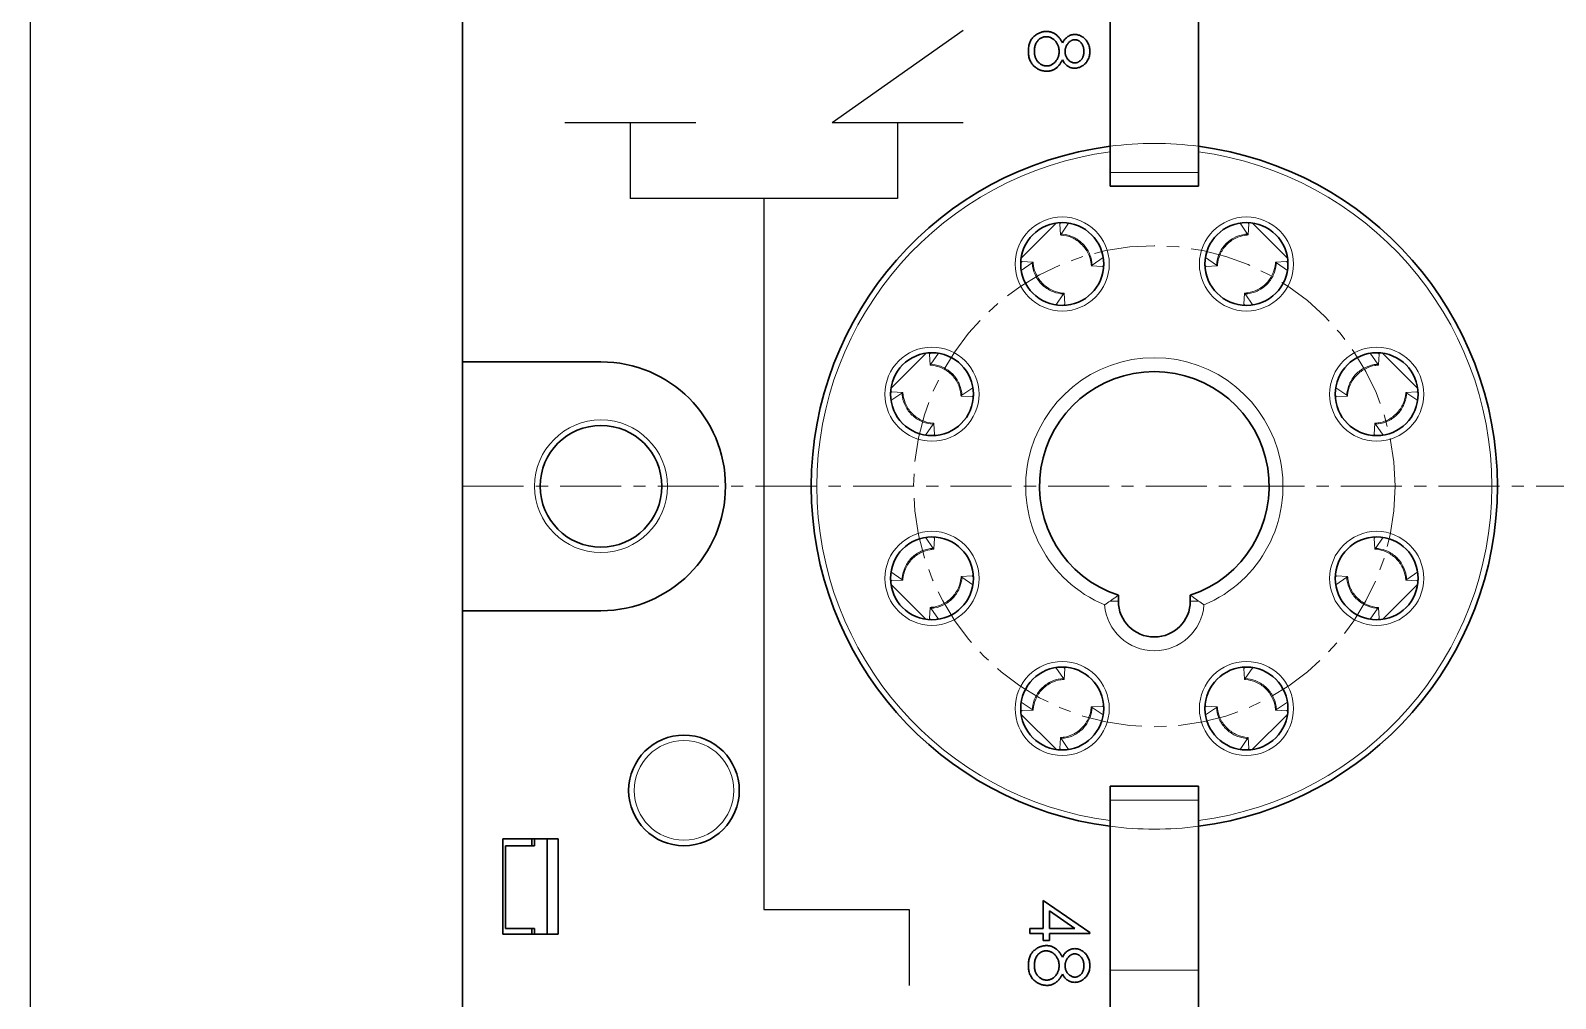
# Model space of a CAD drawing. Header units: millimetres. Extents: x 29 to 409, y 30 to 301.
# Drawn here: x 285.51 to 316.76, y 171.37 to 191.22 of the extents above; entities that cross this region are included whole.
import ezdxf

# ---------------------------------------------------------------- set-up
doc = ezdxf.new("R2010")
doc.units = ezdxf.units.MM
doc.linetypes.add('CENTER', pattern=[2, 1.25, -0.25, 0.25, -0.25])
doc.layers.add('ASHADE', color=7, linetype='Continuous')
for name, color, linetype, lineweight in [('Z_OM_CENTER', 4, 'CENTER', 13), ('Z_OM_OUTLINE', 7, 'Continuous', 30), ('Z_OM_THIN_LINE', 2, 'Continuous', 13)]:
    doc.layers.add(name, color=color, linetype=linetype, lineweight=lineweight)

msp = doc.modelspace()

# ---------------------------------------------------------------- linework, layer by layer
for p, q in [((285.509, 149.516), (285.509, 211.742)), ((297.801, 189.327), (297.801, 187.771)), ((303.279, 189.327), (303.279, 187.771)), ((303.279, 187.771), (297.801, 187.771)), ((300.54, 187.771), (300.54, 173.194)), ((300.54, 173.194), (303.516, 173.194)), ((303.516, 173.194), (303.516, 171.636))]:
    msp.add_line(p, q)
at = {"layer": 'ASHADE', "ltscale": 2}
msp.add_line((304.621, 191.219), (301.937, 189.327), dxfattribs=at)
at = {"layer": 'ASHADE'}
for p, q in [((299.143, 189.327), (296.459, 189.327)), ((304.621, 189.327), (301.937, 189.327))]:
    msp.add_line(p, q, dxfattribs=at)
at = {"layer": 'Z_OM_CENTER'}
msp.add_line((294.366, 181.872), (324.417, 181.872), dxfattribs=at)
msp.add_circle((308.541, 181.872), 4.933, dxfattribs=at)
at = {"layer": 'Z_OM_OUTLINE'}
for p, q in [((307.634, 201.15), (307.634, 188.844)), ((309.448, 188.844), (309.448, 201.15)), ((294.366, 184.424), (294.366, 195.537)), ((307.634, 188.73), (307.634, 188.024)), ((309.448, 188.024), (309.448, 188.73)), ((309.448, 188.024), (307.634, 188.024)), ((294.65, 184.424), (294.366, 184.424)), ((294.366, 184.31), (294.366, 184.424)), ((297.201, 184.424), (294.65, 184.424)), ((294.366, 184.31), (294.366, 179.434)), ((294.366, 179.321), (294.366, 179.434)), ((307.804, 179.637), (307.804, 179.519)), ((309.278, 179.519), (309.278, 179.637)), ((294.366, 179.321), (294.65, 179.321)), ((294.366, 168.207), (294.366, 179.321)), ((294.65, 179.321), (297.201, 179.321)), ((307.634, 175.72), (309.448, 175.72)), ((307.634, 175.72), (307.634, 175.014)), ((309.448, 175.014), (309.448, 175.72)), ((307.634, 174.9), (307.634, 162.594)), ((309.448, 162.594), (309.448, 174.9)), ((295.188, 174.643), (295.188, 172.687)), ((296.322, 174.643), (295.188, 174.643)), ((295.245, 172.8), (295.245, 174.501)), ((295.245, 174.501), (295.84, 174.501)), ((295.784, 174.501), (295.784, 174.643)), ((295.84, 174.501), (295.84, 174.643)), ((296.095, 174.643), (296.095, 172.687)), ((296.322, 172.687), (296.322, 174.643)), ((306.266, 172.806), (306.266, 173.375)), ((306.266, 173.375), (307.22, 172.72)), ((306.911, 172.806), (306.39, 173.164)), ((306.39, 173.164), (306.39, 172.806)), ((295.188, 172.687), (296.322, 172.687)), ((295.84, 172.8), (295.245, 172.8)), ((295.784, 172.687), (295.784, 172.8)), ((295.84, 172.687), (295.84, 172.8)), ((305.99, 172.698), (305.99, 172.806)), ((305.99, 172.806), (306.266, 172.806)), ((306.266, 172.698), (305.99, 172.698)), ((306.266, 172.56), (306.266, 172.698)), ((306.39, 172.56), (306.266, 172.56)), ((306.39, 172.806), (306.911, 172.806)), ((307.22, 172.698), (306.39, 172.698)), ((306.39, 172.698), (306.39, 172.56)), ((307.22, 172.72), (307.22, 172.698))]:
    msp.add_line(p, q, dxfattribs=at)
for centre, radius in [((306.653, 186.43), 0.85), ((310.429, 186.43), 0.85), ((303.984, 183.76), 0.85), ((313.098, 183.76), 0.85), ((297.201, 181.872), 1.247), ((303.984, 179.984), 0.85), ((313.098, 179.984), 0.85), ((306.653, 177.315), 0.85), ((310.429, 177.315), 0.85), ((298.902, 175.635), 1.134)]:
    msp.add_circle(centre, radius, dxfattribs=at)
for centre, radius, start, end in [((308.541, 181.872), 7.031, 97.4137, 262.5863), ((308.541, 181.872), 7.031, 277.4137, 82.5863), ((297.201, 181.872), 2.551, 270, 90), ((308.541, 181.872), 2.353, 288.2554, 251.7446), ((308.541, 179.519), 0.737, 180, 0)]:
    msp.add_arc(centre, radius, start, end, dxfattribs=at)
for points, knots in [([(305.959, 190.794), (305.959, 190.81), (305.96, 190.841), (305.965, 190.887), (305.974, 190.929), (305.987, 190.969), (306.003, 191.006), (306.023, 191.039), (306.047, 191.07), (306.074, 191.097), (306.103, 191.121), (306.133, 191.142), (306.164, 191.159), (306.196, 191.174), (306.228, 191.186), (306.261, 191.194), (306.295, 191.199), (306.318, 191.199), (306.329, 191.2)], [0, 0, 0, 0, 0.078554, 0.152858, 0.223553, 0.290738, 0.355408, 0.418294, 0.48039, 0.543072, 0.604921, 0.664394, 0.721936, 0.778013, 0.833835, 0.888865, 0.944091, 1, 1, 1, 1]), ([(306.326, 191.092), (306.315, 191.091), (306.293, 191.09), (306.262, 191.083), (306.231, 191.071), (306.202, 191.055), (306.175, 191.034), (306.15, 191.009), (306.13, 190.981), (306.112, 190.949), (306.099, 190.914), (306.089, 190.875), (306.083, 190.835), (306.082, 190.807), (306.082, 190.792)], [0, 0, 0, 0, 0.0749255, 0.1491945, 0.2245771, 0.3027299, 0.3823548, 0.4612145, 0.542631, 0.6269606, 0.7143537, 0.8048319, 0.9000909, 1, 1, 1, 1]), ([(306.59, 190.785), (306.589, 190.796), (306.589, 190.817), (306.585, 190.848), (306.579, 190.877), (306.57, 190.905), (306.559, 190.932), (306.546, 190.957), (306.529, 190.981), (306.511, 191.004), (306.491, 191.024), (306.47, 191.043), (306.448, 191.058), (306.425, 191.07), (306.401, 191.08), (306.377, 191.087), (306.351, 191.091), (306.334, 191.092), (306.326, 191.092)], [0, 0, 0, 0, 0.071271, 0.139816, 0.206503, 0.271543, 0.336092, 0.399815, 0.464273, 0.529341, 0.593716, 0.655632, 0.7149, 0.772168, 0.828849, 0.885119, 0.942078, 1, 1, 1, 1]), ([(306.329, 191.2), (306.338, 191.199), (306.354, 191.199), (306.379, 191.196), (306.403, 191.192), (306.426, 191.186), (306.449, 191.178), (306.471, 191.168), (306.493, 191.157), (306.513, 191.144), (306.534, 191.129), (306.553, 191.111), (306.572, 191.092), (306.59, 191.07), (306.609, 191.047), (306.626, 191.021), (306.643, 190.993), (306.653, 190.973), (306.658, 190.963)], [0, 0, 0, 0, 0.0588485, 0.1163054, 0.1726599, 0.2287605, 0.2845557, 0.3407401, 0.3971085, 0.4542808, 0.5127523, 0.573448, 0.6364163, 0.7023888, 0.7715029, 0.844198, 0.9200767, 1, 1, 1, 1]), ([(306.658, 190.963), (306.666, 190.977), (306.68, 191.004), (306.707, 191.04), (306.737, 191.07), (306.769, 191.095), (306.803, 191.114), (306.838, 191.128), (306.875, 191.137), (306.9, 191.138), (306.912, 191.138)], [0, 0, 0, 0, 0.1458763, 0.2820157, 0.410969, 0.5347112, 0.6543962, 0.7701078, 0.884543, 1, 1, 1, 1]), ([(306.911, 191.03), (306.905, 191.03), (306.892, 191.03), (306.874, 191.026), (306.856, 191.02), (306.839, 191.012), (306.822, 191.002), (306.805, 190.99), (306.789, 190.974), (306.774, 190.958), (306.759, 190.939), (306.747, 190.92), (306.737, 190.9), (306.728, 190.879), (306.721, 190.857), (306.716, 190.835), (306.713, 190.812), (306.713, 190.796), (306.713, 190.788)], [0, 0, 0, 0, 0.054576, 0.10785, 0.16217, 0.217474, 0.274475, 0.334804, 0.398034, 0.465249, 0.53341, 0.600034, 0.665926, 0.731025, 0.796839, 0.863262, 0.930816, 1, 1, 1, 1]), ([(307.097, 190.792), (307.097, 190.801), (307.097, 190.817), (307.094, 190.841), (307.09, 190.864), (307.084, 190.886), (307.076, 190.907), (307.067, 190.927), (307.056, 190.946), (307.043, 190.963), (307.029, 190.979), (307.014, 190.993), (306.998, 191.004), (306.982, 191.014), (306.965, 191.021), (306.948, 191.026), (306.929, 191.03), (306.917, 191.03), (306.911, 191.03)], [0, 0, 0, 0, 0.075221, 0.147165, 0.216383, 0.283941, 0.350301, 0.414972, 0.479181, 0.544184, 0.607558, 0.667324, 0.725168, 0.781029, 0.834891, 0.889471, 0.944089, 1, 1, 1, 1]), ([(306.912, 191.138), (306.925, 191.138), (306.951, 191.136), (306.989, 191.127), (307.027, 191.112), (307.064, 191.092), (307.098, 191.067), (307.129, 191.037), (307.156, 191.002), (307.179, 190.964), (307.198, 190.922), (307.211, 190.878), (307.219, 190.833), (307.22, 190.802), (307.22, 190.786)], [0, 0, 0, 0, 0.0740604, 0.1488743, 0.2266737, 0.3081503, 0.3912005, 0.4739748, 0.5583406, 0.6454044, 0.733357, 0.8210873, 0.9092848, 1, 1, 1, 1]), ([(306.091, 190.475), (306.08, 190.485), (306.059, 190.504), (306.032, 190.536), (306.009, 190.572), (305.991, 190.61), (305.976, 190.652), (305.966, 190.697), (305.96, 190.744), (305.959, 190.777), (305.959, 190.794)], [0, 0, 0, 0, 0.119283, 0.237093, 0.354796, 0.474576, 0.59746, 0.724926, 0.858883, 1, 1, 1, 1]), ([(306.082, 190.792), (306.082, 190.781), (306.082, 190.759), (306.086, 190.727), (306.092, 190.697), (306.1, 190.669), (306.111, 190.642), (306.124, 190.617), (306.14, 190.594), (306.158, 190.573), (306.177, 190.554), (306.198, 190.537), (306.219, 190.523), (306.241, 190.512), (306.264, 190.503), (306.287, 190.496), (306.312, 190.492), (306.329, 190.492), (306.337, 190.492)], [0, 0, 0, 0, 0.076539, 0.149123, 0.218771, 0.28534, 0.350781, 0.414576, 0.477614, 0.540787, 0.602606, 0.662422, 0.720006, 0.775964, 0.831158, 0.886696, 0.942567, 1, 1, 1, 1]), ([(306.337, 190.492), (306.345, 190.492), (306.361, 190.493), (306.385, 190.497), (306.408, 190.503), (306.431, 190.513), (306.453, 190.525), (306.474, 190.54), (306.494, 190.558), (306.513, 190.578), (306.531, 190.6), (306.547, 190.623), (306.56, 190.647), (306.571, 190.673), (306.579, 190.699), (306.585, 190.727), (306.589, 190.756), (306.589, 190.775), (306.59, 190.785)], [0, 0, 0, 0, 0.057334, 0.113052, 0.169164, 0.225971, 0.283742, 0.343364, 0.406235, 0.471713, 0.538317, 0.603371, 0.667636, 0.732253, 0.797026, 0.863062, 0.930364, 1, 1, 1, 1]), ([(306.713, 190.788), (306.713, 190.778), (306.714, 190.758), (306.719, 190.728), (306.728, 190.698), (306.74, 190.671), (306.755, 190.645), (306.773, 190.621), (306.793, 190.601), (306.816, 190.584), (306.84, 190.571), (306.864, 190.561), (306.889, 190.555), (306.905, 190.554), (306.913, 190.553)], [0, 0, 0, 0, 0.089713, 0.178541, 0.266908, 0.356931, 0.445731, 0.530796, 0.614591, 0.698244, 0.779084, 0.855316, 0.928538, 1, 1, 1, 1]), ([(307.22, 190.786), (307.22, 190.771), (307.219, 190.741), (307.211, 190.697), (307.197, 190.654), (307.179, 190.614), (307.156, 190.577), (307.128, 190.543), (307.098, 190.514), (307.063, 190.49), (307.026, 190.47), (306.988, 190.456), (306.949, 190.447), (306.922, 190.446), (306.909, 190.446)], [0, 0, 0, 0, 0.0893862, 0.1762594, 0.2630042, 0.3498012, 0.4354314, 0.5192022, 0.601265, 0.684145, 0.7658684, 0.8449177, 0.9223003, 1, 1, 1, 1]), ([(306.913, 190.553), (306.919, 190.554), (306.93, 190.554), (306.947, 190.557), (306.963, 190.562), (306.979, 190.569), (306.995, 190.577), (307.01, 190.588), (307.026, 190.6), (307.04, 190.614), (307.054, 190.63), (307.065, 190.649), (307.075, 190.668), (307.083, 190.69), (307.09, 190.713), (307.094, 190.738), (307.097, 190.765), (307.097, 190.783), (307.097, 190.792)], [0, 0, 0, 0, 0.050877, 0.100984, 0.151695, 0.202988, 0.255805, 0.311371, 0.368807, 0.430023, 0.492497, 0.556592, 0.622183, 0.690346, 0.761503, 0.836437, 0.915529, 1, 1, 1, 1]), ([(306.339, 190.384), (306.328, 190.384), (306.305, 190.385), (306.271, 190.39), (306.238, 190.396), (306.206, 190.407), (306.176, 190.419), (306.146, 190.435), (306.117, 190.453), (306.1, 190.468), (306.091, 190.475)], [0, 0, 0, 0, 0.128164, 0.253685, 0.377344, 0.500524, 0.6229, 0.745827, 0.871389, 1, 1, 1, 1]), ([(306.658, 190.616), (306.653, 190.606), (306.643, 190.587), (306.627, 190.56), (306.61, 190.535), (306.593, 190.512), (306.575, 190.491), (306.557, 190.472), (306.538, 190.454), (306.519, 190.44), (306.498, 190.426), (306.478, 190.415), (306.456, 190.405), (306.434, 190.398), (306.411, 190.391), (306.388, 190.387), (306.364, 190.385), (306.347, 190.384), (306.339, 190.384)], [0, 0, 0, 0, 0.079014, 0.154585, 0.226862, 0.295893, 0.361596, 0.424657, 0.485332, 0.544011, 0.600974, 0.657857, 0.713988, 0.769479, 0.826138, 0.882891, 0.940704, 1, 1, 1, 1]), ([(306.909, 190.446), (306.896, 190.446), (306.871, 190.447), (306.833, 190.455), (306.799, 190.469), (306.766, 190.488), (306.735, 190.512), (306.707, 190.542), (306.68, 190.577), (306.666, 190.603), (306.658, 190.616)], [0, 0, 0, 0, 0.121933, 0.239469, 0.354795, 0.471503, 0.5923, 0.719236, 0.854858, 1, 1, 1, 1]), ([(307.634, 188.844), (307.634, 188.844), (307.634, 188.832), (307.634, 188.789), (307.634, 188.76), (307.634, 188.73)], [0, 0, 0, 0, 0.5, 0.5, 1, 1, 1, 1]), ([(309.448, 188.73), (309.448, 188.76), (309.448, 188.789), (309.448, 188.832), (309.448, 188.844), (309.448, 188.844)], [0, 0, 0, 0, 0.5, 0.5, 1, 1, 1, 1]), ([(307.634, 175.014), (307.634, 174.984), (307.634, 174.955), (307.634, 174.913), (307.634, 174.9), (307.634, 174.9)], [0, 0, 0, 0, 0.5, 0.5, 1, 1, 1, 1]), ([(309.448, 174.9), (309.448, 174.9), (309.448, 174.913), (309.448, 174.955), (309.448, 174.984), (309.448, 175.014)], [0, 0, 0, 0, 0.5, 0.5, 1, 1, 1, 1]), ([(305.959, 172.046), (305.959, 172.062), (305.96, 172.094), (305.965, 172.139), (305.974, 172.182), (305.987, 172.222), (306.003, 172.258), (306.023, 172.292), (306.047, 172.322), (306.074, 172.349), (306.103, 172.374), (306.133, 172.395), (306.164, 172.412), (306.196, 172.427), (306.228, 172.438), (306.261, 172.446), (306.295, 172.451), (306.318, 172.452), (306.329, 172.452)], [0, 0, 0, 0, 0.078554, 0.152858, 0.223553, 0.290738, 0.355408, 0.418294, 0.48039, 0.543072, 0.604921, 0.664394, 0.721936, 0.778013, 0.833835, 0.888865, 0.944091, 1, 1, 1, 1]), ([(306.326, 172.345), (306.315, 172.344), (306.293, 172.343), (306.262, 172.336), (306.231, 172.324), (306.202, 172.307), (306.175, 172.287), (306.15, 172.262), (306.13, 172.234), (306.112, 172.201), (306.099, 172.166), (306.089, 172.128), (306.083, 172.087), (306.082, 172.059), (306.082, 172.045)], [0, 0, 0, 0, 0.0749255, 0.1491945, 0.2245771, 0.3027299, 0.3823548, 0.4612145, 0.542631, 0.6269606, 0.7143537, 0.8048319, 0.9000909, 1, 1, 1, 1]), ([(306.59, 172.038), (306.589, 172.049), (306.589, 172.07), (306.585, 172.1), (306.579, 172.13), (306.57, 172.158), (306.559, 172.185), (306.546, 172.21), (306.529, 172.234), (306.511, 172.257), (306.491, 172.277), (306.47, 172.295), (306.448, 172.31), (306.425, 172.323), (306.401, 172.332), (306.377, 172.34), (306.351, 172.344), (306.334, 172.344), (306.326, 172.345)], [0, 0, 0, 0, 0.071271, 0.139816, 0.206503, 0.271543, 0.336092, 0.399815, 0.464273, 0.529341, 0.593716, 0.655632, 0.7149, 0.772168, 0.828849, 0.885119, 0.942078, 1, 1, 1, 1]), ([(306.329, 172.452), (306.338, 172.452), (306.354, 172.452), (306.379, 172.449), (306.403, 172.445), (306.426, 172.439), (306.449, 172.431), (306.471, 172.421), (306.493, 172.41), (306.513, 172.396), (306.534, 172.382), (306.553, 172.364), (306.572, 172.345), (306.59, 172.323), (306.609, 172.299), (306.626, 172.273), (306.643, 172.245), (306.653, 172.226), (306.658, 172.215)], [0, 0, 0, 0, 0.0588485, 0.1163054, 0.1726599, 0.2287605, 0.2845557, 0.3407401, 0.3971085, 0.4542808, 0.5127523, 0.573448, 0.6364163, 0.7023888, 0.7715029, 0.844198, 0.9200767, 1, 1, 1, 1]), ([(306.658, 172.215), (306.666, 172.229), (306.68, 172.256), (306.707, 172.292), (306.737, 172.323), (306.769, 172.347), (306.803, 172.367), (306.838, 172.38), (306.875, 172.389), (306.9, 172.39), (306.912, 172.391)], [0, 0, 0, 0, 0.1458763, 0.2820157, 0.410969, 0.5347112, 0.6543962, 0.7701078, 0.884543, 1, 1, 1, 1]), ([(306.911, 172.283), (306.905, 172.283), (306.892, 172.282), (306.874, 172.279), (306.856, 172.273), (306.839, 172.265), (306.822, 172.255), (306.805, 172.242), (306.789, 172.227), (306.774, 172.21), (306.759, 172.192), (306.747, 172.173), (306.737, 172.152), (306.728, 172.132), (306.721, 172.11), (306.716, 172.088), (306.713, 172.064), (306.713, 172.049), (306.713, 172.041)], [0, 0, 0, 0, 0.054576, 0.10785, 0.16217, 0.217474, 0.274475, 0.334804, 0.398034, 0.465249, 0.53341, 0.600034, 0.665926, 0.731025, 0.796839, 0.863262, 0.930816, 1, 1, 1, 1]), ([(307.097, 172.045), (307.097, 172.053), (307.097, 172.07), (307.094, 172.094), (307.09, 172.117), (307.084, 172.139), (307.076, 172.16), (307.067, 172.179), (307.056, 172.198), (307.043, 172.216), (307.029, 172.231), (307.014, 172.245), (306.998, 172.257), (306.982, 172.266), (306.965, 172.274), (306.948, 172.279), (306.929, 172.283), (306.917, 172.283), (306.911, 172.283)], [0, 0, 0, 0, 0.075221, 0.147165, 0.216383, 0.283941, 0.350301, 0.414972, 0.479181, 0.544184, 0.607558, 0.667324, 0.725168, 0.781029, 0.834891, 0.889471, 0.944089, 1, 1, 1, 1]), ([(306.912, 172.391), (306.925, 172.39), (306.951, 172.389), (306.989, 172.38), (307.027, 172.365), (307.064, 172.345), (307.098, 172.32), (307.129, 172.29), (307.156, 172.255), (307.179, 172.216), (307.198, 172.175), (307.211, 172.131), (307.219, 172.086), (307.22, 172.055), (307.22, 172.039)], [0, 0, 0, 0, 0.0740604, 0.1488743, 0.2266737, 0.3081503, 0.3912005, 0.4739748, 0.5583406, 0.6454044, 0.733357, 0.8210873, 0.9092848, 1, 1, 1, 1]), ([(306.091, 171.728), (306.08, 171.737), (306.059, 171.756), (306.032, 171.789), (306.009, 171.824), (305.991, 171.863), (305.976, 171.905), (305.966, 171.949), (305.96, 171.997), (305.959, 172.029), (305.959, 172.046)], [0, 0, 0, 0, 0.1192835, 0.2370929, 0.354796, 0.4745763, 0.5974601, 0.7249262, 0.8588832, 1, 1, 1, 1]), ([(306.082, 172.045), (306.082, 172.034), (306.082, 172.012), (306.086, 171.98), (306.092, 171.95), (306.1, 171.921), (306.111, 171.895), (306.124, 171.87), (306.14, 171.847), (306.158, 171.826), (306.177, 171.807), (306.198, 171.79), (306.219, 171.776), (306.241, 171.765), (306.264, 171.756), (306.287, 171.749), (306.312, 171.745), (306.329, 171.745), (306.337, 171.745)], [0, 0, 0, 0, 0.076539, 0.149123, 0.218771, 0.28534, 0.350781, 0.414576, 0.477614, 0.540787, 0.602606, 0.662422, 0.720006, 0.775964, 0.831158, 0.886696, 0.942567, 1, 1, 1, 1]), ([(306.337, 171.745), (306.345, 171.745), (306.361, 171.745), (306.385, 171.749), (306.408, 171.756), (306.431, 171.766), (306.453, 171.778), (306.474, 171.793), (306.494, 171.81), (306.513, 171.83), (306.531, 171.852), (306.547, 171.875), (306.56, 171.9), (306.571, 171.925), (306.579, 171.952), (306.585, 171.98), (306.589, 172.009), (306.589, 172.028), (306.59, 172.038)], [0, 0, 0, 0, 0.057334, 0.113052, 0.169164, 0.225971, 0.283742, 0.343364, 0.406235, 0.471713, 0.538317, 0.603371, 0.667636, 0.732253, 0.797026, 0.863062, 0.930364, 1, 1, 1, 1]), ([(306.713, 172.041), (306.713, 172.03), (306.714, 172.01), (306.719, 171.98), (306.728, 171.951), (306.74, 171.923), (306.755, 171.897), (306.773, 171.874), (306.793, 171.854), (306.816, 171.837), (306.84, 171.823), (306.864, 171.813), (306.889, 171.807), (306.905, 171.806), (306.913, 171.806)], [0, 0, 0, 0, 0.089713, 0.178541, 0.266908, 0.356931, 0.445731, 0.530796, 0.614591, 0.698244, 0.779084, 0.855316, 0.928538, 1, 1, 1, 1]), ([(307.22, 172.039), (307.22, 172.024), (307.219, 171.994), (307.211, 171.949), (307.197, 171.907), (307.179, 171.867), (307.156, 171.829), (307.128, 171.796), (307.098, 171.767), (307.063, 171.742), (307.026, 171.723), (306.988, 171.709), (306.949, 171.7), (306.922, 171.699), (306.909, 171.698)], [0, 0, 0, 0, 0.0893862, 0.1762594, 0.2630042, 0.3498012, 0.4354314, 0.5192022, 0.601265, 0.684145, 0.7658684, 0.8449177, 0.9223003, 1, 1, 1, 1]), ([(306.913, 171.806), (306.919, 171.806), (306.93, 171.807), (306.947, 171.81), (306.963, 171.814), (306.979, 171.821), (306.995, 171.83), (307.01, 171.84), (307.026, 171.853), (307.04, 171.867), (307.054, 171.883), (307.065, 171.901), (307.075, 171.921), (307.083, 171.943), (307.09, 171.966), (307.094, 171.991), (307.097, 172.017), (307.097, 172.036), (307.097, 172.045)], [0, 0, 0, 0, 0.050877, 0.100984, 0.151695, 0.202988, 0.255805, 0.311371, 0.368807, 0.430023, 0.492497, 0.556592, 0.622183, 0.690346, 0.761503, 0.836437, 0.915529, 1, 1, 1, 1]), ([(306.339, 171.637), (306.328, 171.637), (306.305, 171.638), (306.271, 171.642), (306.238, 171.649), (306.206, 171.659), (306.176, 171.672), (306.146, 171.688), (306.117, 171.706), (306.1, 171.72), (306.091, 171.728)], [0, 0, 0, 0, 0.128164, 0.253685, 0.377344, 0.500524, 0.6229, 0.745827, 0.871389, 1, 1, 1, 1]), ([(306.658, 171.869), (306.653, 171.859), (306.643, 171.84), (306.627, 171.813), (306.61, 171.787), (306.593, 171.764), (306.575, 171.743), (306.557, 171.724), (306.538, 171.707), (306.519, 171.692), (306.498, 171.679), (306.478, 171.668), (306.456, 171.658), (306.434, 171.65), (306.411, 171.644), (306.388, 171.64), (306.364, 171.637), (306.347, 171.637), (306.339, 171.637)], [0, 0, 0, 0, 0.079014, 0.154585, 0.226862, 0.295893, 0.361596, 0.424657, 0.485332, 0.544011, 0.600974, 0.657857, 0.713988, 0.769479, 0.826138, 0.882891, 0.940704, 1, 1, 1, 1]), ([(306.909, 171.698), (306.896, 171.699), (306.871, 171.7), (306.833, 171.708), (306.799, 171.722), (306.766, 171.74), (306.735, 171.765), (306.707, 171.794), (306.68, 171.829), (306.666, 171.855), (306.658, 171.869)], [0, 0, 0, 0, 0.121933, 0.239469, 0.354795, 0.471503, 0.5923, 0.719236, 0.854858, 1, 1, 1, 1])]:
    msp.add_open_spline(points, degree=3, knots=knots, dxfattribs=at)
at = {"layer": 'Z_OM_THIN_LINE'}
for p, q in [((307.634, 188.308), (309.448, 188.308)), ((305.811, 186.55), (306.533, 187.271)), ((306.627, 187.28), (306.603, 187.252)), ((306.624, 187.28), (306.603, 187.252)), ((306.617, 187.025), (306.603, 187.252)), ((306.63, 187.044), (306.785, 187.27)), ((310.452, 187.044), (310.297, 187.27)), ((310.455, 187.28), (310.479, 187.252)), ((310.459, 187.28), (310.479, 187.252)), ((310.465, 187.03), (310.479, 187.252)), ((310.549, 187.271), (311.271, 186.55)), ((306.617, 187.03), (306.63, 187.044)), ((306.617, 187.026), (306.617, 187.03)), ((310.452, 187.044), (310.465, 187.03)), ((310.465, 187.03), (310.465, 187.026)), ((305.803, 186.455), (305.831, 186.48)), ((305.803, 186.459), (305.831, 186.48)), ((306.039, 186.453), (305.813, 186.298)), ((306.053, 186.466), (305.831, 186.48)), ((306.039, 186.453), (306.053, 186.466)), ((306.053, 186.466), (306.057, 186.466)), ((307.476, 186.379), (307.249, 186.393)), ((307.254, 186.393), (307.25, 186.393)), ((307.268, 186.406), (307.254, 186.393)), ((307.494, 186.561), (307.268, 186.406)), ((307.503, 186.404), (307.476, 186.379)), ((307.476, 186.379), (307.503, 186.4)), ((309.579, 186.404), (309.606, 186.379)), ((309.606, 186.379), (309.579, 186.4)), ((309.589, 186.561), (309.814, 186.406)), ((309.606, 186.379), (309.828, 186.393)), ((309.828, 186.393), (309.814, 186.406)), ((309.832, 186.393), (309.828, 186.393)), ((311.024, 186.466), (311.251, 186.48)), ((311.025, 186.466), (311.029, 186.466)), ((311.029, 186.466), (311.043, 186.453)), ((311.043, 186.453), (311.269, 186.298)), ((311.279, 186.455), (311.251, 186.48)), ((311.279, 186.459), (311.251, 186.48)), ((306.522, 185.589), (306.677, 185.815)), ((306.69, 185.829), (306.677, 185.815)), ((306.69, 185.833), (306.69, 185.829)), ((306.704, 185.607), (306.69, 185.829)), ((310.378, 185.607), (310.392, 185.834)), ((310.392, 185.829), (310.392, 185.833)), ((310.405, 185.815), (310.392, 185.829)), ((310.56, 185.589), (310.405, 185.815)), ((306.679, 185.579), (306.704, 185.607)), ((306.704, 185.607), (306.683, 185.58)), ((310.403, 185.579), (310.378, 185.607)), ((310.378, 185.607), (310.399, 185.58)), ((303.142, 183.88), (303.863, 184.602)), ((303.958, 184.61), (303.933, 184.582)), ((303.954, 184.61), (303.933, 184.582)), ((303.947, 184.355), (303.933, 184.582)), ((303.96, 184.374), (304.115, 184.6)), ((313.122, 184.374), (312.967, 184.6)), ((313.124, 184.61), (313.149, 184.582)), ((313.128, 184.61), (313.149, 184.582)), ((313.135, 184.36), (313.149, 184.582)), ((313.219, 184.602), (313.94, 183.88)), ((303.947, 184.36), (303.96, 184.374)), ((303.947, 184.356), (303.947, 184.36)), ((313.122, 184.374), (313.135, 184.36)), ((313.135, 184.36), (313.135, 184.356)), ((303.134, 183.786), (303.161, 183.81)), ((303.134, 183.79), (303.161, 183.81)), ((303.369, 183.783), (303.143, 183.628)), ((303.383, 183.797), (303.161, 183.81)), ((303.369, 183.783), (303.383, 183.797)), ((303.383, 183.797), (303.387, 183.796)), ((304.824, 183.891), (304.598, 183.737)), ((312.258, 183.891), (312.484, 183.737)), ((313.694, 183.796), (313.921, 183.81)), ((313.695, 183.796), (313.699, 183.797)), ((313.699, 183.797), (313.713, 183.783)), ((313.713, 183.783), (313.939, 183.628)), ((313.949, 183.786), (313.921, 183.81)), ((313.948, 183.79), (313.921, 183.81)), ((304.806, 183.71), (304.579, 183.723)), ((304.584, 183.723), (304.58, 183.723)), ((304.598, 183.737), (304.584, 183.723)), ((304.834, 183.734), (304.806, 183.71)), ((304.806, 183.71), (304.834, 183.73)), ((312.248, 183.734), (312.276, 183.71)), ((312.276, 183.71), (312.248, 183.73)), ((312.276, 183.71), (312.498, 183.723)), ((312.498, 183.723), (312.484, 183.737)), ((312.502, 183.723), (312.498, 183.723)), ((303.852, 182.92), (304.007, 183.146)), ((304.02, 183.16), (304.007, 183.146)), ((304.02, 183.163), (304.02, 183.16)), ((304.034, 182.937), (304.02, 183.16)), ((313.048, 182.937), (313.062, 183.165)), ((313.062, 183.16), (313.062, 183.163)), ((313.075, 183.146), (313.062, 183.16)), ((313.23, 182.92), (313.075, 183.146)), ((304.01, 182.91), (304.034, 182.937)), ((304.034, 182.937), (304.013, 182.91)), ((313.072, 182.91), (313.048, 182.937)), ((313.048, 182.937), (313.069, 182.91)), ((303.852, 180.825), (304.007, 180.599)), ((304.01, 180.834), (304.034, 180.807)), ((304.034, 180.807), (304.013, 180.834)), ((304.034, 180.807), (304.02, 180.58)), ((313.072, 180.834), (313.048, 180.807)), ((313.048, 180.807), (313.069, 180.834)), ((313.048, 180.807), (313.062, 180.585)), ((313.23, 180.825), (313.075, 180.599)), ((304.007, 180.599), (304.02, 180.585)), ((304.02, 180.585), (304.02, 180.581)), ((313.062, 180.585), (313.075, 180.599)), ((313.062, 180.581), (313.062, 180.585)), ((303.369, 179.961), (303.143, 180.116)), ((304.58, 180.021), (304.584, 180.021)), ((304.806, 180.035), (304.584, 180.021)), ((304.584, 180.021), (304.598, 180.008)), ((304.834, 180.01), (304.806, 180.035)), ((304.806, 180.035), (304.834, 180.014)), ((312.248, 180.01), (312.276, 180.035)), ((312.276, 180.035), (312.248, 180.014)), ((312.276, 180.035), (312.503, 180.021)), ((312.484, 180.008), (312.498, 180.021)), ((312.498, 180.021), (312.502, 180.021)), ((313.713, 179.961), (313.939, 180.116)), ((303.134, 179.958), (303.161, 179.934)), ((303.134, 179.955), (303.161, 179.934)), ((303.863, 179.142), (303.142, 179.864)), ((303.388, 179.948), (303.161, 179.934)), ((303.383, 179.948), (303.369, 179.961)), ((303.387, 179.948), (303.383, 179.948)), ((304.824, 179.853), (304.598, 180.008)), ((312.258, 179.853), (312.484, 180.008)), ((313.94, 179.864), (313.219, 179.142)), ((313.699, 179.948), (313.695, 179.948)), ((313.713, 179.961), (313.699, 179.948)), ((313.699, 179.948), (313.921, 179.934)), ((313.949, 179.958), (313.921, 179.934)), ((313.948, 179.955), (313.921, 179.934)), ((307.636, 179.519), (307.804, 179.519)), ((309.446, 179.519), (309.278, 179.519)), ((303.947, 179.384), (303.933, 179.162)), ((303.958, 179.134), (303.933, 179.162)), ((303.954, 179.134), (303.933, 179.162)), ((303.947, 179.384), (303.947, 179.388)), ((303.96, 179.37), (303.947, 179.384)), ((303.96, 179.37), (304.115, 179.144)), ((313.122, 179.37), (312.967, 179.144)), ((313.135, 179.384), (313.122, 179.37)), ((313.124, 179.134), (313.149, 179.162)), ((313.128, 179.134), (313.149, 179.162)), ((313.135, 179.389), (313.149, 179.162)), ((313.135, 179.388), (313.135, 179.384)), ((306.522, 178.155), (306.677, 177.929)), ((306.679, 178.165), (306.704, 178.137)), ((306.704, 178.137), (306.683, 178.165)), ((310.403, 178.165), (310.378, 178.137)), ((310.378, 178.137), (310.399, 178.165)), ((310.56, 178.155), (310.405, 177.929)), ((306.677, 177.929), (306.69, 177.915)), ((306.704, 178.137), (306.69, 177.91)), ((306.69, 177.915), (306.69, 177.911)), ((310.378, 178.137), (310.392, 177.915)), ((310.392, 177.915), (310.405, 177.929)), ((310.392, 177.911), (310.392, 177.915)), ((305.803, 177.289), (305.831, 177.264)), ((305.803, 177.285), (305.831, 177.264)), ((306.039, 177.291), (305.813, 177.446)), ((306.058, 177.278), (305.831, 177.264)), ((306.053, 177.278), (306.039, 177.291)), ((306.057, 177.278), (306.053, 177.278)), ((307.25, 177.351), (307.254, 177.351)), ((307.476, 177.365), (307.254, 177.351)), ((307.254, 177.351), (307.268, 177.338)), ((307.494, 177.183), (307.268, 177.338)), ((307.503, 177.341), (307.476, 177.365)), ((307.476, 177.365), (307.503, 177.344)), ((309.579, 177.341), (309.606, 177.365)), ((309.606, 177.365), (309.579, 177.344)), ((309.589, 177.183), (309.814, 177.338)), ((309.606, 177.365), (309.834, 177.351)), ((309.814, 177.338), (309.828, 177.351)), ((309.828, 177.351), (309.832, 177.351)), ((311.029, 177.278), (311.025, 177.278)), ((311.043, 177.291), (311.029, 177.278)), ((311.029, 177.278), (311.251, 177.264)), ((311.043, 177.291), (311.269, 177.446)), ((311.279, 177.289), (311.251, 177.264)), ((311.279, 177.285), (311.251, 177.264)), ((306.533, 176.473), (305.811, 177.194)), ((311.271, 177.194), (310.549, 176.473)), ((306.617, 176.714), (306.603, 176.492)), ((306.617, 176.714), (306.617, 176.718)), ((306.63, 176.7), (306.617, 176.714)), ((306.63, 176.7), (306.785, 176.474)), ((310.452, 176.7), (310.297, 176.474)), ((310.465, 176.714), (310.452, 176.7)), ((310.465, 176.72), (310.479, 176.492)), ((310.465, 176.718), (310.465, 176.714)), ((306.627, 176.465), (306.603, 176.492)), ((306.624, 176.465), (306.603, 176.492)), ((310.455, 176.465), (310.479, 176.492)), ((310.459, 176.465), (310.479, 176.492)), ((309.448, 175.437), (307.634, 175.437)), ((309.448, 171.95), (307.634, 171.95))]:
    msp.add_line(p, q, dxfattribs=at)
for centre, radius in [((306.653, 186.43), 0.964), ((310.429, 186.43), 0.964), ((303.984, 183.76), 0.964), ((313.098, 183.76), 0.964), ((297.201, 181.872), 1.361), ((303.984, 179.984), 0.964), ((313.098, 179.984), 0.964), ((306.653, 177.315), 0.964), ((310.429, 177.315), 0.964), ((298.902, 175.635), 1.021)]:
    msp.add_circle(centre, radius, dxfattribs=at)
for centre, radius, start, end in [((308.541, 181.872), 7.031, 82.5863, 97.4137), ((308.541, 181.872), 6.917, 97.5359, 262.4641), ((308.541, 181.872), 6.917, 277.5359, 82.4641), ((308.541, 181.872), 2.637, 292.7014, 247.2986), ((308.541, 179.519), 1.021, 184.4532, 355.5468), ((308.541, 181.872), 7.031, 262.5863, 277.4137)]:
    msp.add_arc(centre, radius, start, end, dxfattribs=at)
for points, knots in [([(307.25, 186.393), (307.247, 186.418), (307.239, 186.506), (307.187, 186.667), (307.055, 186.85), (306.858, 186.981), (306.701, 187.02), (306.623, 187.025), (306.617, 187.026)], [0, 0, 0, 0, 0.078186, 0.272228, 0.514044, 0.755885, 0.981738, 1, 1, 1, 1]), ([(306.63, 187.044), (306.63, 187.044), (306.64, 187.043), (306.727, 187.036), (306.889, 186.992), (307.029, 186.893), (307.143, 186.771), (307.231, 186.628), (307.264, 186.479), (307.268, 186.406), (307.268, 186.406)], [0, 0, 0, 0, 0.000035, 0.031778, 0.265569, 0.499916, 0.544371, 0.776643, 0.999966, 1, 1, 1, 1]), ([(309.814, 186.406), (309.814, 186.406), (309.818, 186.475), (309.849, 186.624), (309.969, 186.823), (310.156, 186.973), (310.328, 187.032), (310.428, 187.043), (310.452, 187.044), (310.452, 187.044)], [0, 0, 0, 0, 0.000034, 0.209521, 0.458308, 0.692394, 0.926109, 0.999965, 1, 1, 1, 1]), ([(310.465, 187.026), (310.44, 187.024), (310.352, 187.015), (310.191, 186.963), (310.008, 186.831), (309.877, 186.634), (309.838, 186.477), (309.833, 186.399), (309.832, 186.393)], [0, 0, 0, 0, 0.078186, 0.272228, 0.514044, 0.755885, 0.981738, 1, 1, 1, 1]), ([(306.677, 185.815), (306.677, 185.815), (306.608, 185.819), (306.458, 185.85), (306.26, 185.97), (306.11, 186.157), (306.051, 186.328), (306.04, 186.429), (306.039, 186.453), (306.039, 186.453)], [0, 0, 0, 0, 0.000035, 0.209521, 0.458308, 0.692394, 0.926109, 0.999966, 1, 1, 1, 1]), ([(306.057, 186.466), (306.059, 186.441), (306.067, 186.353), (306.12, 186.192), (306.252, 186.009), (306.449, 185.878), (306.606, 185.839), (306.684, 185.834), (306.69, 185.833)], [0, 0, 0, 0, 0.0781862, 0.2722279, 0.5140442, 0.7558852, 0.9817385, 1, 1, 1, 1]), ([(310.392, 185.833), (310.417, 185.835), (310.505, 185.844), (310.667, 185.896), (310.85, 186.028), (310.98, 186.225), (311.019, 186.382), (311.025, 186.46), (311.025, 186.466)], [0, 0, 0, 0, 0.078186, 0.272228, 0.514044, 0.755885, 0.981738, 1, 1, 1, 1]), ([(311.043, 186.453), (311.043, 186.453), (311.043, 186.442), (311.036, 186.356), (310.992, 186.194), (310.892, 186.054), (310.77, 185.939), (310.627, 185.852), (310.479, 185.819), (310.405, 185.815), (310.405, 185.815)], [0, 0, 0, 0, 0.000034, 0.031778, 0.265569, 0.499916, 0.544371, 0.776643, 0.999965, 1, 1, 1, 1]), ([(304.58, 183.723), (304.578, 183.749), (304.57, 183.836), (304.517, 183.998), (304.385, 184.181), (304.188, 184.311), (304.031, 184.35), (303.953, 184.356), (303.947, 184.356)], [0, 0, 0, 0, 0.078186, 0.272228, 0.514044, 0.755885, 0.981738, 1, 1, 1, 1]), ([(303.96, 184.374), (303.96, 184.374), (303.971, 184.374), (304.058, 184.367), (304.219, 184.323), (304.359, 184.223), (304.474, 184.101), (304.562, 183.958), (304.594, 183.81), (304.598, 183.737), (304.598, 183.737)], [0, 0, 0, 0, 0.000034, 0.031778, 0.265569, 0.499916, 0.544371, 0.776643, 0.999965, 1, 1, 1, 1]), ([(312.484, 183.737), (312.484, 183.737), (312.488, 183.805), (312.519, 183.955), (312.639, 184.154), (312.826, 184.303), (312.997, 184.362), (313.098, 184.373), (313.122, 184.374), (313.122, 184.374)], [0, 0, 0, 0, 0.000035, 0.209521, 0.458308, 0.692394, 0.926109, 0.999966, 1, 1, 1, 1]), ([(313.135, 184.356), (313.11, 184.354), (313.022, 184.346), (312.861, 184.293), (312.678, 184.161), (312.547, 183.964), (312.508, 183.808), (312.502, 183.729), (312.502, 183.723)], [0, 0, 0, 0, 0.0781862, 0.2722279, 0.5140442, 0.7558852, 0.9817385, 1, 1, 1, 1]), ([(304.007, 183.146), (304.007, 183.146), (303.938, 183.149), (303.789, 183.18), (303.59, 183.3), (303.44, 183.487), (303.382, 183.659), (303.37, 183.759), (303.369, 183.783), (303.369, 183.783)], [0, 0, 0, 0, 0.000034, 0.209521, 0.458308, 0.692394, 0.926109, 0.999965, 1, 1, 1, 1]), ([(303.387, 183.796), (303.39, 183.771), (303.398, 183.683), (303.45, 183.522), (303.582, 183.339), (303.779, 183.208), (303.936, 183.169), (304.014, 183.164), (304.02, 183.163)], [0, 0, 0, 0, 0.078186, 0.272228, 0.514044, 0.755885, 0.981738, 1, 1, 1, 1]), ([(313.062, 183.163), (313.087, 183.166), (313.175, 183.174), (313.336, 183.227), (313.519, 183.359), (313.65, 183.555), (313.689, 183.712), (313.694, 183.79), (313.695, 183.796)], [0, 0, 0, 0, 0.078186, 0.272228, 0.514044, 0.755885, 0.981738, 1, 1, 1, 1]), ([(313.713, 183.783), (313.713, 183.783), (313.712, 183.773), (313.705, 183.686), (313.661, 183.525), (313.562, 183.384), (313.44, 183.27), (313.297, 183.182), (313.148, 183.15), (313.075, 183.146), (313.075, 183.146)], [0, 0, 0, 0, 0.000035, 0.031778, 0.265569, 0.499916, 0.544371, 0.776643, 0.999966, 1, 1, 1, 1]), ([(303.369, 179.961), (303.369, 179.961), (303.37, 179.971), (303.377, 180.058), (303.421, 180.22), (303.52, 180.36), (303.642, 180.475), (303.785, 180.562), (303.934, 180.595), (304.007, 180.599), (304.007, 180.599)], [0, 0, 0, 0, 0.000035, 0.031778, 0.265569, 0.499916, 0.544371, 0.776643, 0.999966, 1, 1, 1, 1]), ([(304.02, 180.581), (303.995, 180.578), (303.907, 180.57), (303.746, 180.518), (303.563, 180.386), (303.432, 180.189), (303.393, 180.032), (303.388, 179.954), (303.387, 179.948)], [0, 0, 0, 0, 0.078186, 0.272228, 0.514044, 0.755885, 0.981738, 1, 1, 1, 1]), ([(313.695, 179.948), (313.692, 179.973), (313.684, 180.061), (313.632, 180.222), (313.5, 180.405), (313.303, 180.536), (313.146, 180.575), (313.068, 180.58), (313.062, 180.581)], [0, 0, 0, 0, 0.078186, 0.272228, 0.514044, 0.755885, 0.981738, 1, 1, 1, 1]), ([(313.075, 180.599), (313.075, 180.599), (313.144, 180.595), (313.293, 180.564), (313.492, 180.444), (313.642, 180.257), (313.7, 180.086), (313.712, 179.985), (313.713, 179.961), (313.713, 179.961)], [0, 0, 0, 0, 0.000034, 0.209521, 0.458308, 0.692394, 0.926109, 0.999965, 1, 1, 1, 1]), ([(303.947, 179.388), (303.972, 179.39), (304.06, 179.398), (304.222, 179.451), (304.404, 179.583), (304.535, 179.78), (304.574, 179.937), (304.58, 180.015), (304.58, 180.021)], [0, 0, 0, 0, 0.0781862, 0.2722279, 0.5140442, 0.7558852, 0.9817385, 1, 1, 1, 1]), ([(312.502, 180.021), (312.504, 179.996), (312.512, 179.908), (312.565, 179.746), (312.697, 179.564), (312.894, 179.433), (313.051, 179.394), (313.129, 179.388), (313.135, 179.388)], [0, 0, 0, 0, 0.078186, 0.272228, 0.514044, 0.755885, 0.981738, 1, 1, 1, 1]), ([(304.598, 180.008), (304.598, 180.008), (304.594, 179.939), (304.563, 179.789), (304.443, 179.591), (304.256, 179.441), (304.085, 179.382), (303.985, 179.371), (303.96, 179.37), (303.96, 179.37)], [0, 0, 0, 0, 0.000035, 0.209521, 0.458308, 0.692394, 0.926109, 0.999966, 1, 1, 1, 1]), ([(313.122, 179.37), (313.122, 179.37), (313.111, 179.371), (313.025, 179.377), (312.863, 179.422), (312.723, 179.521), (312.608, 179.643), (312.521, 179.786), (312.488, 179.935), (312.484, 180.008), (312.484, 180.008)], [0, 0, 0, 0, 0.000034, 0.031778, 0.265569, 0.499916, 0.544371, 0.776643, 0.999965, 1, 1, 1, 1]), ([(307.636, 179.519), (307.681, 179.55), (307.723, 179.579), (307.785, 179.623), (307.804, 179.637), (307.804, 179.637)], [0, 0, 0, 0, 0.5, 0.5, 1, 1, 1, 1]), ([(309.278, 179.637), (309.278, 179.637), (309.297, 179.624), (309.359, 179.579), (309.401, 179.55), (309.446, 179.519)], [0, 0, 0, 0, 0.5, 0.5, 1, 1, 1, 1]), ([(306.039, 177.291), (306.039, 177.291), (306.039, 177.302), (306.046, 177.389), (306.091, 177.55), (306.19, 177.69), (306.312, 177.805), (306.455, 177.893), (306.604, 177.925), (306.677, 177.929), (306.677, 177.929)], [0, 0, 0, 0, 0.000034, 0.031778, 0.265569, 0.499916, 0.544371, 0.776643, 0.999965, 1, 1, 1, 1]), ([(306.69, 177.911), (306.665, 177.909), (306.577, 177.901), (306.415, 177.848), (306.232, 177.716), (306.102, 177.519), (306.063, 177.362), (306.057, 177.284), (306.057, 177.278)], [0, 0, 0, 0, 0.078186, 0.272228, 0.514044, 0.755885, 0.981738, 1, 1, 1, 1]), ([(311.025, 177.278), (311.023, 177.303), (311.015, 177.391), (310.962, 177.553), (310.83, 177.736), (310.633, 177.866), (310.476, 177.905), (310.398, 177.911), (310.392, 177.911)], [0, 0, 0, 0, 0.0781862, 0.2722279, 0.5140442, 0.7558852, 0.9817385, 1, 1, 1, 1]), ([(310.405, 177.929), (310.405, 177.929), (310.474, 177.925), (310.624, 177.894), (310.823, 177.774), (310.972, 177.588), (311.031, 177.416), (311.042, 177.316), (311.043, 177.291), (311.043, 177.291)], [0, 0, 0, 0, 0.000035, 0.209521, 0.458308, 0.692394, 0.926109, 0.999966, 1, 1, 1, 1]), ([(306.617, 176.718), (306.642, 176.721), (306.73, 176.729), (306.891, 176.781), (307.074, 176.913), (307.205, 177.11), (307.244, 177.267), (307.249, 177.345), (307.25, 177.351)], [0, 0, 0, 0, 0.078186, 0.272228, 0.514044, 0.755885, 0.981738, 1, 1, 1, 1]), ([(307.268, 177.338), (307.268, 177.338), (307.264, 177.269), (307.233, 177.12), (307.113, 176.921), (306.926, 176.771), (306.755, 176.713), (306.654, 176.702), (306.63, 176.7), (306.63, 176.7)], [0, 0, 0, 0, 0.000034, 0.209521, 0.458308, 0.692394, 0.926109, 0.999965, 1, 1, 1, 1]), ([(310.452, 176.7), (310.452, 176.7), (310.442, 176.701), (310.355, 176.708), (310.193, 176.752), (310.053, 176.851), (309.939, 176.973), (309.851, 177.116), (309.818, 177.265), (309.814, 177.338), (309.814, 177.338)], [0, 0, 0, 0, 0.000035, 0.031778, 0.265569, 0.499916, 0.544371, 0.776643, 0.999966, 1, 1, 1, 1]), ([(309.832, 177.351), (309.835, 177.326), (309.843, 177.238), (309.895, 177.077), (310.028, 176.894), (310.224, 176.763), (310.381, 176.724), (310.459, 176.719), (310.465, 176.718)], [0, 0, 0, 0, 0.078186, 0.272228, 0.514044, 0.755885, 0.981738, 1, 1, 1, 1])]:
    msp.add_open_spline(points, degree=3, knots=knots, dxfattribs=at)
for points in [[(307.636, 179.519), (307.599, 179.494), (307.561, 179.467), (307.524, 179.44)], [(309.446, 179.519), (309.483, 179.494), (309.521, 179.467), (309.559, 179.44)]]:
    msp.add_open_spline(points, degree=3, dxfattribs=at)

doc.saveas('drawing.dxf')
